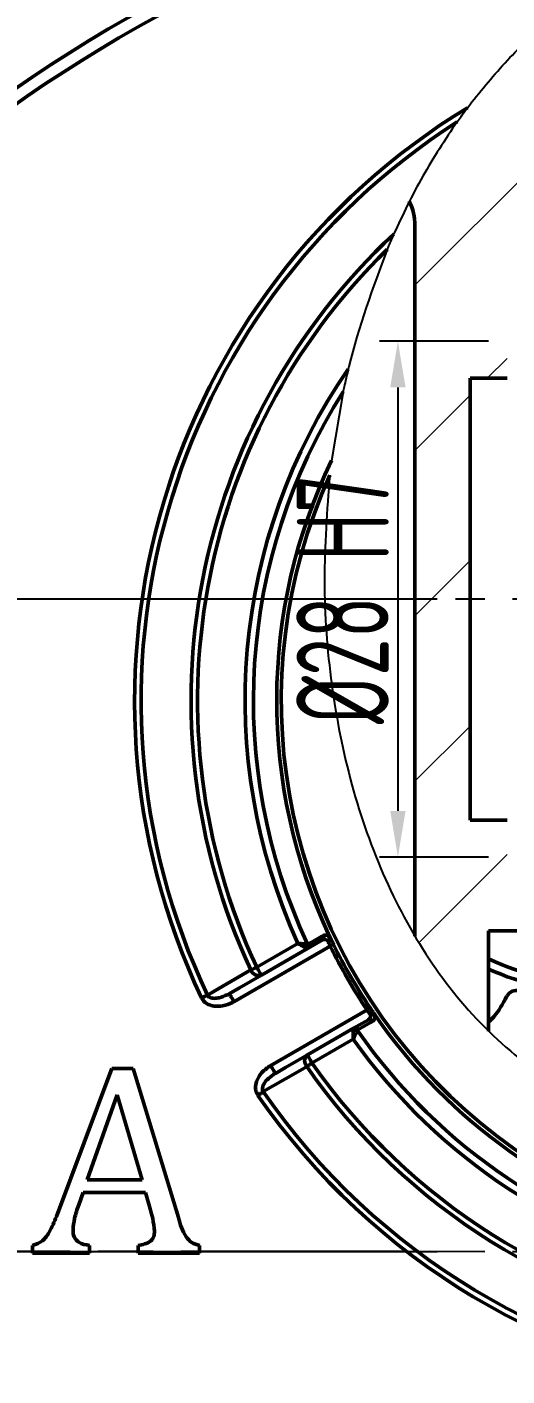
# Model space of a CAD drawing. Header units: millimetres. Extents: x 7343 to 8240, y 5038 to 5694.
# Drawn here: x 7565.1 to 7591.2, y 5174.2 to 5247.4 of the extents above; entities that cross this region are included whole.
import ezdxf

# ---------------------------------------------------------------- set-up
doc = ezdxf.new("R2010")
doc.units = ezdxf.units.MM
doc.linetypes.add('AM_ISO08W050', pattern=[18, 12, -1.5, 3, -1.5])
for name, color, linetype, lineweight in [('AM_5', 3, 'Continuous', 25), ('AM_7', 4, 'AM_ISO08W050', 25), ('AM_BOR', 7, 'Continuous', 50), ('剖面线', 5, 'Continuous', 20)]:
    doc.layers.add(name, color=color, linetype=linetype, lineweight=lineweight)
doc.styles.add('工程字', font='gbenor.shx', dxfattribs={"width": 0.707, "bigfont": 'hztxt.shx'})
doc.dimstyles.new('AM_GB$0', dxfattribs={"dimtxt": 3.5, "dimasz": 2.5, "dimexe": 1, "dimexo": 1, "dimgap": 0.5, "dimtad": 1, "dimdsep": 46, "dimtxsty": '工程字', "dimcen": 0, "dimclrd": 256, "dimclre": 256, "dimclrt": 2, "dimadec": 0, "dimazin": 2, "dimtp": 0.1, "dimtm": 0.1, "dimtfac": 0.71, "dimtmove": 0, "dimatfit": 3, "dimfxl": 0, "dimlwd": -1, "dimlwe": -1, "dimarcsym": 0})

# ---------------------------------------------------------------- blocks, each defined once
blk = doc.blocks.new('*D47')
at = {"layer": 'AM_5', "transparency": 16777216}
for p, q in [((7587.386, 5216.37), (7555.528, 5216.37)), ((7556.528, 5213.87), (7556.528, 5183.444)), ((7587.386, 5180.944), (7555.528, 5180.944))]:
    blk.add_line(p, q, dxfattribs=at)
for points in [[(7556.111, 5213.87), (7556.945, 5213.87), (7556.528, 5216.37)], [(7556.111, 5183.444), (7556.945, 5183.444), (7556.528, 5180.944)]]:
    blk.add_solid(points, dxfattribs=at)
at = {"layer": 'Defpoints', "color": 0}
for p in [(7588.386, 5216.37), (7556.528, 5180.944), (7588.386, 5180.944)]:
    blk.add_point(p, dxfattribs=at)
at = {"layer": 'AM_5', "color": 2, "transparency": 16777216, "insert": (7553.528, 5198.657), "char_height": 5, "attachment_point": 5, "rotation": 90, "style": '工程字'}
blk.add_mtext('35.4', dxfattribs=at)
blk = doc.blocks.new('*D43')
at = {"layer": 'AM_5', "transparency": 16777216}
for p, q in [((7590.18, 5230.37), (7584.258, 5230.37)), ((7585.258, 5227.87), (7585.258, 5204.87)), ((7590.18, 5202.37), (7584.258, 5202.37))]:
    blk.add_line(p, q, dxfattribs=at)
for points in [[(7584.841, 5227.87), (7585.675, 5227.87), (7585.258, 5230.37)], [(7584.841, 5204.87), (7585.675, 5204.87), (7585.258, 5202.37)]]:
    blk.add_solid(points, dxfattribs=at)
at = {"layer": 'Defpoints', "color": 0}
for p in [(7591.18, 5230.37), (7585.258, 5202.37), (7591.18, 5202.37)]:
    blk.add_point(p, dxfattribs=at)
at = {"layer": 'AM_5', "color": 2, "transparency": 16777216, "insert": (7582.258, 5216.37), "char_height": 5, "attachment_point": 5, "rotation": 90, "style": '工程字'}
blk.add_mtext('%%c28{}{\\C2; H7}', dxfattribs=at)
blk = doc.blocks.new('*D45')
at = {"layer": 'AM_5', "transparency": 16777216}
for p, q in [((7456.68, 5182.025), (7456.68, 5283.574)), ((7822.674, 5200.87), (7822.674, 5283.574)), ((7459.18, 5282.574), (7820.174, 5282.574))]:
    blk.add_line(p, q, dxfattribs=at)
for points in [[(7459.18, 5282.991), (7459.18, 5282.157), (7456.68, 5282.574)], [(7820.174, 5282.991), (7820.174, 5282.157), (7822.674, 5282.574)]]:
    blk.add_solid(points, dxfattribs=at)
at = {"layer": 'Defpoints', "color": 0}
for p in [(7822.674, 5282.574), (7822.674, 5199.87), (7456.68, 5181.025)]:
    blk.add_point(p, dxfattribs=at)
at = {"layer": 'AM_5', "color": 2, "transparency": 16777216, "insert": (7634.731, 5285.574), "char_height": 5, "attachment_point": 5, "style": '工程字'}
blk.add_mtext('366', dxfattribs=at)

msp = doc.modelspace()

# ---------------------------------------------------------------- hatches: boundary and pattern name
at = {"layer": '剖面线'}
h = msp.add_hatch(dxfattribs=at)
h.set_pattern_fill('ANSI31', color=256, scale=2, style=0)
h.set_pattern_definition([(45, (6629.774, 4564.3836), (-4.490128, 4.490128), [])])
edge = h.paths.add_edge_path(flags=0)
edge.add_line((7586.18, 5236.657), (7586.18, 5198.073))
edge.add_spline(control_points=[(7586.18, 5198.073), (7587.314, 5196.162), (7588.646, 5194.426), (7590.18, 5192.921)], knot_values=[0.088397, 0.088397, 0.088397, 0.088397, 0.108326, 0.108326, 0.108326, 0.108326], weights=[1, 1, 1, 1], degree=3, periodic=0)
edge.add_line((7590.18, 5192.921), (7590.18, 5198.37))
edge.add_line((7590.18, 5198.37), (7596.18, 5198.37))
edge.add_arc((7596.18, 5201.37), 3, 270, 360)
edge.add_line((7599.18, 5201.37), (7599.18, 5202.37))
edge.add_line((7599.18, 5202.37), (7591.18, 5202.37))
edge.add_line((7591.18, 5202.37), (7591.18, 5204.37))
edge.add_line((7591.18, 5204.37), (7589.18, 5204.37))
edge.add_line((7589.18, 5204.37), (7589.18, 5228.37))
edge.add_line((7589.18, 5228.37), (7591.18, 5228.37))
edge.add_line((7591.18, 5228.37), (7591.18, 5230.37))
edge.add_line((7591.18, 5230.37), (7599.18, 5230.37))
edge.add_line((7599.18, 5230.37), (7599.18, 5245.212))
edge.add_arc((7621.18, 5180.87), 68, 105, 108.8765, ccw=False)
edge.add_line((7603.581, 5246.553), (7603.847, 5245.558))
edge.add_arc((7605.779, 5246.075), 2, 195, 283.28942)
edge.add_arc((7621.18, 5180.87), 65, 76.71058, 103.28942, ccw=False)
edge.add_arc((7636.582, 5246.075), 2, 256.71058, 345)
edge.add_line((7638.513, 5245.558), (7638.78, 5246.553))
edge.add_arc((7621.18, 5180.87), 68, 51.88419, 75, ccw=False)
edge.add_line((7663.153, 5234.37), (7654.18, 5234.37))
edge.add_line((7654.18, 5234.37), (7654.18, 5228.37))
edge.add_line((7654.18, 5228.37), (7659.18, 5228.37))
edge.add_line((7659.18, 5228.37), (7659.18, 5230.37))
edge.add_line((7659.18, 5230.37), (7686.88, 5230.37))
edge.add_line((7686.88, 5230.37), (7686.88, 5231.27))
edge.add_line((7686.88, 5231.27), (7688.38, 5231.27))
edge.add_line((7688.38, 5231.27), (7688.38, 5230.37))
edge.add_line((7688.38, 5230.37), (7692.18, 5230.37))
edge.add_line((7692.18, 5230.37), (7692.18, 5234.37))
edge.add_line((7692.18, 5234.37), (7672.026, 5234.37))
edge.add_arc((7620.18, 5180.87), 74.5, 45.89951, 59.21122)
edge.add_line((7658.315, 5244.87), (7675.009, 5244.87))
edge.add_spline(control_points=[(7675.009, 5244.87), (7657.894, 5248.157), (7634.01, 5256.235), (7597.891, 5254.495), (7588.183, 5242.507), (7585.877, 5237.971)], knot_values=[0.690379, 0.690379, 0.690379, 0.690379, 0.839999, 0.930271, 0.973501, 0.973501, 0.973501, 0.973501], weights=[1, 1, 1, 1, 1, 1], degree=3, periodic=0)
edge.add_arc((7583.18, 5236.657), 3, 0, 25.9685, ccw=False)

# ---------------------------------------------------------------- linework, layer by layer
at = {"layer": 'AM_5'}
msp.add_line((7582.281, 5227.619), (7581.653, 5223.889), dxfattribs=at)
for points, knots in [([(7589.031, 5243.052), (7589.693, 5243.88), (7591.009, 5245.522), (7593.792, 5248.158), (7597.534, 5250.714), (7602.392, 5252.749), (7607.601, 5254.039), (7614.19, 5254.839), (7622.012, 5254.884), (7627.952, 5254.285), (7630.893, 5253.988)], [0, 0, 0, 0, 0.0699512, 0.1388754, 0.2524098, 0.3671302, 0.4848994, 0.6057958, 0.8048084, 1, 1, 1, 1]), ([(7588.469, 5242.283), (7588.612, 5242.483), (7588.795, 5242.738), (7588.988, 5242.996), (7589.031, 5243.052)], [0, 0, 0, 0, 0.78165, 1, 1, 1, 1]), ([(7588.469, 5242.283), (7587.822, 5241.312), (7586.523, 5239.36), (7585.528, 5237.248), (7585.028, 5236.187)], [0, 0, 0, 0, 0.497794, 1, 1, 1, 1]), ([(7585.028, 5236.187), (7584.936, 5235.976), (7584.815, 5235.703), (7584.697, 5235.419), (7584.669, 5235.354)], [0, 0, 0, 0, 0.769505, 1, 1, 1, 1]), ([(7584.669, 5235.354), (7583.896, 5233.262), (7583.106, 5231.124), (7582.573, 5228.913), (7582.562, 5228.865)], [0, 0, 0, 0, 0.978248, 1, 1, 1, 1]), ([(7582.562, 5228.865), (7582.483, 5228.528), (7582.381, 5228.088), (7582.3, 5227.708), (7582.281, 5227.619)], [0, 0, 0, 0, 0.765389, 1, 1, 1, 1]), ([(7581.558, 5223.095), (7581.414, 5221.191), (7581.126, 5217.402), (7581.554, 5211.754), (7582.626, 5206.292), (7584.425, 5201.162), (7586.966, 5196.523), (7590.282, 5192.556), (7594.335, 5189.484), (7598.895, 5187.203), (7603.825, 5185.562), (7609.056, 5184.436), (7614.475, 5183.707), (7618.145, 5183.471), (7619.989, 5183.353)], [0, 0, 0, 0, 0.088897, 0.176963, 0.263153, 0.347791, 0.429404, 0.508517, 0.586968, 0.66475, 0.745281, 0.828568, 0.91388, 1, 1, 1, 1])]:
    msp.add_open_spline(points, degree=3, knots=knots, dxfattribs=at)
at = {"layer": 'AM_7'}
for p, q in [((7715.974, 5216.37), (7588.386, 5216.37)), ((7711.474, 5180.868), (7453.886, 5181.026))]:
    msp.add_line(p, q, dxfattribs=at)
at = {"layer": 'AM_BOR'}
for p, q in [((7586.18, 5236.657), (7586.18, 5198.073)), ((7591.18, 5228.37), (7589.18, 5228.37)), ((7589.18, 5228.37), (7589.18, 5204.37)), ((7589.18, 5204.37), (7591.18, 5204.37)), ((7596.18, 5198.37), (7590.18, 5198.37)), ((7590.18, 5192.921), (7590.18, 5198.37)), ((7581.584, 5197.535), (7576.357, 5194.517)), ((7577.596, 5196.387), (7579.835, 5197.68)), ((7580.35, 5197.4), (7577.846, 5195.954)), ((7581.16, 5197.868), (7580.35, 5197.4)), ((7591.072, 5194.634), (7591.179, 5194.83)), ((7578.357, 5191.053), (7583.584, 5194.071)), ((7580.346, 5191.624), (7582.85, 5193.07)), ((7582.85, 5193.07), (7583.66, 5193.538)), ((7582.835, 5192.484), (7580.596, 5191.191)), ((7566.72, 5182.855), (7569.738, 5190.885)), ((7569.738, 5190.885), (7570.883, 5190.885)), ((7570.883, 5190.885), (7573.344, 5182.797)), ((7570.021, 5189.466), (7568.39, 5184.848)), ((7571.381, 5184.848), (7570.021, 5189.466)), ((7568.39, 5184.848), (7571.381, 5184.848)), ((7568.182, 5184.162), (7567.94, 5183.485)), ((7571.55, 5184.162), (7568.182, 5184.162)), ((7571.803, 5183.262), (7571.55, 5184.162)), ((7565.432, 5180.87), (7565.432, 5181.281)), ((7568.521, 5181.281), (7568.521, 5180.87)), ((7571.153, 5180.87), (7571.153, 5181.281)), ((7574.487, 5181.281), (7574.487, 5180.87)), ((7568.521, 5180.87), (7565.432, 5180.87)), ((7574.487, 5180.87), (7571.153, 5180.87))]:
    msp.add_line(p, q, dxfattribs=at)
at = {"layer": 'AM_BOR', "flags": 128}
for points in [[(7580.414, 5197.65), (7580.561, 5197.734), (7581.148, 5198.073), (7581.225, 5198.117)], [(7581.763, 5197.623), (7581.76, 5197.621), (7581.749, 5197.616), (7581.733, 5197.608), (7581.711, 5197.597), (7581.683, 5197.584), (7581.652, 5197.569), (7581.619, 5197.552), (7581.584, 5197.535)], [(7574.923, 5194.877), (7575.536, 5195.232), (7577.275, 5196.238)], [(7577.846, 5195.954), (7576.652, 5195.265), (7576.107, 5194.95)], [(7577.275, 5196.238), (7577.308, 5196.253), (7577.344, 5196.27), (7577.382, 5196.287), (7577.422, 5196.306), (7577.464, 5196.326), (7577.507, 5196.346), (7577.551, 5196.366), (7577.596, 5196.387)], [(7577.846, 5195.954), (7577.841, 5195.962), (7577.827, 5195.987), (7577.803, 5196.027), (7577.772, 5196.081), (7577.734, 5196.146), (7577.691, 5196.221), (7577.644, 5196.303), (7577.596, 5196.387)], [(7574.604, 5194.726), (7574.648, 5194.747), (7574.692, 5194.768), (7574.735, 5194.788), (7574.777, 5194.808), (7574.817, 5194.827), (7574.855, 5194.845), (7574.89, 5194.862), (7574.923, 5194.877)], [(7576.357, 5194.517), (7576.308, 5194.602), (7576.262, 5194.683), (7576.218, 5194.758), (7576.18, 5194.824), (7576.149, 5194.877), (7576.126, 5194.917), (7576.112, 5194.942), (7576.107, 5194.95)], [(7583.75, 5194.182), (7583.747, 5194.18), (7583.737, 5194.174), (7583.722, 5194.163), (7583.701, 5194.149), (7583.676, 5194.133), (7583.647, 5194.113), (7583.616, 5194.092), (7583.584, 5194.071)], [(7583.909, 5193.469), (7583.762, 5193.384), (7583.175, 5193.044), (7583.098, 5193)], [(7578.607, 5190.62), (7579.152, 5190.934), (7580.346, 5191.624)], [(7580.596, 5191.191), (7580.547, 5191.275), (7580.5, 5191.357), (7580.457, 5191.431), (7580.419, 5191.497), (7580.388, 5191.551), (7580.365, 5191.591), (7580.35, 5191.616), (7580.346, 5191.624)], [(7580.306, 5190.988), (7579.692, 5190.634), (7577.952, 5189.631)], [(7578.607, 5190.62), (7578.602, 5190.629), (7578.588, 5190.653), (7578.565, 5190.693), (7578.534, 5190.747), (7578.496, 5190.813), (7578.453, 5190.888), (7578.406, 5190.969), (7578.357, 5191.053)], [(7580.596, 5191.191), (7580.555, 5191.163), (7580.516, 5191.135), (7580.477, 5191.108), (7580.439, 5191.081), (7580.403, 5191.056), (7580.368, 5191.031), (7580.336, 5191.009), (7580.306, 5190.988)], [(7577.952, 5189.631), (7577.922, 5189.611), (7577.89, 5189.588), (7577.855, 5189.564), (7577.818, 5189.539), (7577.78, 5189.513), (7577.741, 5189.486), (7577.701, 5189.458), (7577.661, 5189.43)]]:
    msp.add_lwpolyline(points, dxfattribs=at)
at = {"layer": 'AM_BOR'}
for centre, radius, start, end in [((7608.68, 5180.87), 90, 98.95921, 171.04079), ((7608.68, 5180.87), 89, 98.95921, 171.04079), ((7608.68, 5180.87), 84.295, 53.19993, 3.82866), ((7608.68, 5180.87), 83.295, 54.84184, 3.70205), ((7608.68, 5180.87), 81.085, 59.10371, 185.01442), ((7608.68, 5180.87), 80.793, 59.74822, 185.01442), ((7608.68, 5180.87), 77.125, 70.29735, 185.25574), ((7608.68, 5180.87), 76.418, 73.10155, 185.25574), ((7608.68, 5210.87), 37.707, 121.40665, 205.34929), ((7608.68, 5210.87), 37.354, 122.7569, 205.34929), ((7583.18, 5236.657), 3, 0, 25.9685), ((7608.68, 5210.87), 34.646, 133.05218, 204.98125), ((7608.68, 5210.87), 34.293, 134.4412, 204.98125), ((7608.68, 5210.87), 31.717, 145.43376, 204.57256), ((7608.68, 5210.87), 31.264, 147.60546, 205.02296), ((7608.68, 5210.87), 30, 154.27886, 205.27077), ((7608.68, 5210.87), 29.75, 155.73657, 292.34149), ((7581.058, 5198.027), 0.189, 302.67889, 28.38373), ((7580.13, 5197.587), 0.229, 310.10453, 14.91911), ((7580.247, 5197.559), 0.19, 302.68729, 28.51176), ((7608.68, 5210.87), 30.2, 206.2028, 213.7972), ((7608.68, 5210.87), 30, 206.2028, 213.7972), ((7596.346, 5209.962), 14.5, 244.83398, 269.10509), ((7577.706, 5196.389), 0.456, 199.29789, 287.81981), ((7596.346, 5209.962), 15, 245.72807, 268.06209), ((7591.68, 5194.558), 0.57, 73.14657, 151.44671), ((7608.68, 5210.87), 30, 214.72923, 293.33646), ((7582.901, 5192.786), 0.229, 45.08218, 109.89503), ((7582.936, 5192.901), 0.19, 31.48829, 117.31316), ((7608.68, 5210.87), 31.264, 214.97704, 297.81175), ((7583.747, 5193.369), 0.189, 31.61728, 117.31956), ((7608.68, 5210.87), 31.717, 215.42744, 299.22941), ((7580.652, 5191.286), 0.456, 132.18101, 220.70148), ((7608.68, 5210.87), 34.646, 215.01875, 306.75667), ((7608.68, 5210.87), 34.293, 215.01875, 305.96784), ((7608.68, 5210.87), 37.707, 214.65071, 312.6428), ((7608.68, 5210.87), 37.354, 214.65071, 312.03601)]:
    msp.add_arc(centre, radius, start, end, dxfattribs=at)
for points, knots in [([(7581.225, 5198.117), (7581.262, 5198.129), (7581.337, 5198.152), (7581.464, 5198.092), (7581.544, 5198.019), (7581.571, 5197.994)], [0, 0, 0, 0, 0.396592, 0.793745, 1, 1, 1, 1]), ([(7581.571, 5197.994), (7581.571, 5198), (7581.57, 5198.013), (7581.563, 5198.037), (7581.555, 5198.054), (7581.551, 5198.063)], [0, 0, 0, 0, 0.272442, 0.624516, 1, 1, 1, 1]), ([(7581.551, 5198.063), (7581.558, 5198.047), (7581.59, 5197.98), (7581.66, 5197.835), (7581.729, 5197.694), (7581.763, 5197.623)], [0, 0, 0, 0, 0.128185, 0.564387, 1, 1, 1, 1]), ([(7579.835, 5197.68), (7579.837, 5197.68), (7579.84, 5197.68), (7579.848, 5197.679), (7579.862, 5197.678), (7579.894, 5197.676), (7579.966, 5197.671), (7580.093, 5197.662), (7580.246, 5197.652), (7580.318, 5197.648), (7580.35, 5197.645)], [0, 0, 0, 0, 0.0072924, 0.0171747, 0.0366497, 0.0783626, 0.169325, 0.3882281, 0.7195129, 1, 1, 1, 1]), ([(7580.277, 5197.412), (7580.249, 5197.429), (7580.187, 5197.466), (7580.056, 5197.546), (7579.947, 5197.612), (7579.885, 5197.649), (7579.859, 5197.666), (7579.846, 5197.674), (7579.84, 5197.677), (7579.837, 5197.679), (7579.835, 5197.68)], [0, 0, 0, 0, 0.280494, 0.611829, 0.830248, 0.921349, 0.9632, 0.982748, 0.99271, 1, 1, 1, 1]), ([(7580.35, 5197.4), (7580.346, 5197.398), (7580.328, 5197.389), (7580.3, 5197.402), (7580.277, 5197.412)], [0, 0, 0, 0, 0.1694631, 1, 1, 1, 1]), ([(7580.35, 5197.645), (7580.37, 5197.642), (7580.393, 5197.639), (7580.411, 5197.648), (7580.414, 5197.65)], [0, 0, 0, 0, 0.8295163, 1, 1, 1, 1]), ([(7581.455, 5197.823), (7581.437, 5197.836), (7581.374, 5197.879), (7581.267, 5197.909), (7581.196, 5197.882), (7581.16, 5197.868)], [0, 0, 0, 0, 0.168892, 0.580294, 1, 1, 1, 1]), ([(7581.571, 5197.994), (7581.569, 5197.978), (7581.564, 5197.945), (7581.532, 5197.892), (7581.494, 5197.852), (7581.466, 5197.831), (7581.456, 5197.824), (7581.455, 5197.823)], [0, 0, 0, 0, 0.281214, 0.562333, 0.845704, 0.980777, 1, 1, 1, 1]), ([(7581.584, 5197.535), (7581.56, 5197.587), (7581.512, 5197.691), (7581.474, 5197.779), (7581.455, 5197.823)], [0, 0, 0, 0, 0.497403, 1, 1, 1, 1]), ([(7576.357, 5194.517), (7576.335, 5194.505), (7576.145, 5194.398), (7575.79, 5194.273), (7575.327, 5194.25), (7574.983, 5194.346), (7574.738, 5194.506), (7574.647, 5194.654), (7574.604, 5194.726)], [0, 0, 0, 0, 0.039655, 0.333063, 0.565104, 0.736659, 0.873145, 1, 1, 1, 1]), ([(7576.107, 5194.95), (7575.962, 5194.877), (7575.722, 5194.756), (7575.385, 5194.69), (7575.172, 5194.7), (7575.056, 5194.742), (7574.992, 5194.783), (7574.949, 5194.825), (7574.93, 5194.863), (7574.923, 5194.877)], [0, 0, 0, 0, 0.380383, 0.629404, 0.793394, 0.86835, 0.906101, 0.964911, 1, 1, 1, 1]), ([(7590.18, 5193.423), (7590.238, 5193.474), (7590.618, 5193.805), (7590.864, 5194.254), (7591.072, 5194.634)], [0, 0, 0, 0, 0.153028, 1, 1, 1, 1]), ([(7583.769, 5193.815), (7583.769, 5193.815), (7583.742, 5193.851), (7583.682, 5193.933), (7583.617, 5194.025), (7583.584, 5194.071)], [0, 0, 0, 0, 0.005313, 0.502638, 1, 1, 1, 1]), ([(7583.66, 5193.538), (7583.69, 5193.562), (7583.749, 5193.61), (7583.777, 5193.718), (7583.771, 5193.793), (7583.769, 5193.815)], [0, 0, 0, 0, 0.419705, 0.831107, 1, 1, 1, 1]), ([(7583.75, 5194.182), (7583.794, 5194.117), (7583.881, 5193.987), (7583.973, 5193.854), (7584.015, 5193.793), (7584.025, 5193.779)], [0, 0, 0, 0, 0.435613, 0.871814, 1, 1, 1, 1]), ([(7583.976, 5193.83), (7583.96, 5193.836), (7583.929, 5193.849), (7583.867, 5193.847), (7583.813, 5193.834), (7583.781, 5193.821), (7583.77, 5193.815), (7583.769, 5193.815)], [0, 0, 0, 0, 0.281208, 0.562328, 0.845697, 0.980772, 1, 1, 1, 1]), ([(7583.976, 5193.83), (7583.983, 5193.794), (7584.007, 5193.689), (7583.995, 5193.548), (7583.937, 5193.495), (7583.909, 5193.469)], [0, 0, 0, 0, 0.206255, 0.603409, 1, 1, 1, 1]), ([(7584.025, 5193.779), (7584.019, 5193.787), (7584.007, 5193.803), (7583.989, 5193.822), (7583.979, 5193.828), (7583.976, 5193.83)], [0, 0, 0, 0, 0.392569, 0.789038, 1, 1, 1, 1]), ([(7582.824, 5193.001), (7582.824, 5193.006), (7582.824, 5193.041), (7582.838, 5193.056), (7582.85, 5193.07)], [0, 0, 0, 0, 0.17191, 1, 1, 1, 1]), ([(7582.835, 5192.484), (7582.835, 5192.485), (7582.835, 5192.489), (7582.835, 5192.497), (7582.835, 5192.511), (7582.834, 5192.543), (7582.832, 5192.615), (7582.829, 5192.743), (7582.826, 5192.896), (7582.824, 5192.968), (7582.824, 5193.001)], [0, 0, 0, 0, 0.00729, 0.017254, 0.036803, 0.078653, 0.169755, 0.38817, 0.719508, 1, 1, 1, 1]), ([(7583.063, 5192.947), (7583.048, 5192.918), (7583.017, 5192.854), (7582.949, 5192.716), (7582.893, 5192.601), (7582.861, 5192.537), (7582.847, 5192.508), (7582.841, 5192.495), (7582.837, 5192.488), (7582.836, 5192.485), (7582.835, 5192.484)], [0, 0, 0, 0, 0.280487, 0.611769, 0.830671, 0.921635, 0.96335, 0.98282, 0.992707, 1, 1, 1, 1]), ([(7583.098, 5193), (7583.085, 5192.989), (7583.07, 5192.976), (7583.064, 5192.952), (7583.063, 5192.947)], [0, 0, 0, 0, 0.829514, 1, 1, 1, 1]), ([(7577.661, 5189.43), (7577.62, 5189.507), (7577.537, 5189.66), (7577.522, 5189.955), (7577.616, 5190.309), (7577.885, 5190.724), (7578.187, 5190.935), (7578.357, 5191.053)], [0, 0, 0, 0, 0.131665, 0.262877, 0.440048, 0.685682, 1, 1, 1, 1]), ([(7577.952, 5189.631), (7577.938, 5189.654), (7577.915, 5189.691), (7577.897, 5189.783), (7577.916, 5189.925), (7578.027, 5190.134), (7578.255, 5190.39), (7578.479, 5190.536), (7578.607, 5190.62)], [0, 0, 0, 0, 0.057334, 0.097627, 0.205705, 0.375356, 0.640124, 1, 1, 1, 1]), ([(7567.94, 5183.485), (7567.85, 5183.238), (7567.689, 5182.798), (7567.645, 5182.333), (7567.625, 5182.128)], [0, 0, 0, 0, 0.560389, 1, 1, 1, 1]), ([(7565.432, 5181.281), (7565.621, 5181.349), (7566.003, 5181.485), (7566.411, 5182.099), (7566.603, 5182.568), (7566.72, 5182.855)], [0, 0, 0, 0, 0.277759, 0.558212, 1, 1, 1, 1]), ([(7572.043, 5182.055), (7572.02, 5182.285), (7571.978, 5182.695), (7571.856, 5183.089), (7571.803, 5183.262)], [0, 0, 0, 0, 0.559614, 1, 1, 1, 1]), ([(7573.344, 5182.797), (7573.445, 5182.43), (7573.586, 5181.92), (7574.054, 5181.404), (7574.343, 5181.322), (7574.487, 5181.281)], [0, 0, 0, 0, 0.560642, 0.779888, 1, 1, 1, 1]), ([(7567.625, 5182.128), (7567.632, 5181.996), (7567.647, 5181.735), (7567.983, 5181.37), (7568.316, 5181.315), (7568.521, 5181.281)], [0, 0, 0, 0, 0.280882, 0.558857, 1, 1, 1, 1]), ([(7571.153, 5181.281), (7571.274, 5181.306), (7571.513, 5181.356), (7571.844, 5181.483), (7572.03, 5181.762), (7572.039, 5181.957), (7572.043, 5182.055)], [0, 0, 0, 0, 0.281196, 0.560709, 0.779652, 1, 1, 1, 1])]:
    msp.add_open_spline(points, degree=3, knots=knots, dxfattribs=at)

# ---------------------------------------------------------------- dimensions: what is measured, and where the dimension line sits
at = {"layer": 'AM_5'}
dim = msp.add_linear_dim(base=(7822.674, 5282.574), p1=(7456.68, 5181.025), p2=(7822.674, 5199.87), text='366', dimstyle='AM_GB$0', override={"dimtxt": 5}, dxfattribs=at)
dim.commit()
dim.dimension.update_dxf_attribs({"geometry": '*D45', "text_midpoint": (7634.731, 5282.574), "dimtype": 160})
dim = msp.add_linear_dim(base=(7585.258, 5202.37), p1=(7591.18, 5230.37), p2=(7591.18, 5202.37), angle=90, text='%%c<>{}{\\C2; H7}', dimstyle='AM_GB$0', override={"dimtxt": 5, "dimtdec": 3}, dxfattribs=at)
dim.commit()
dim.dimension.update_dxf_attribs({"geometry": '*D43', "text_midpoint": (7585.258, 5216.37), "dimtype": 160})
dim = msp.add_linear_dim(base=(7556.528, 5180.944), p1=(7588.386, 5216.37), p2=(7588.386, 5180.944), angle=90, dimstyle='AM_GB$0', override={"dimtxt": 5, "dimdec": 1}, dxfattribs=at)
dim.commit()
dim.dimension.update_dxf_attribs({"geometry": '*D47', "text_midpoint": (7553.528, 5198.657)})

doc.saveas('drawing.dxf')
